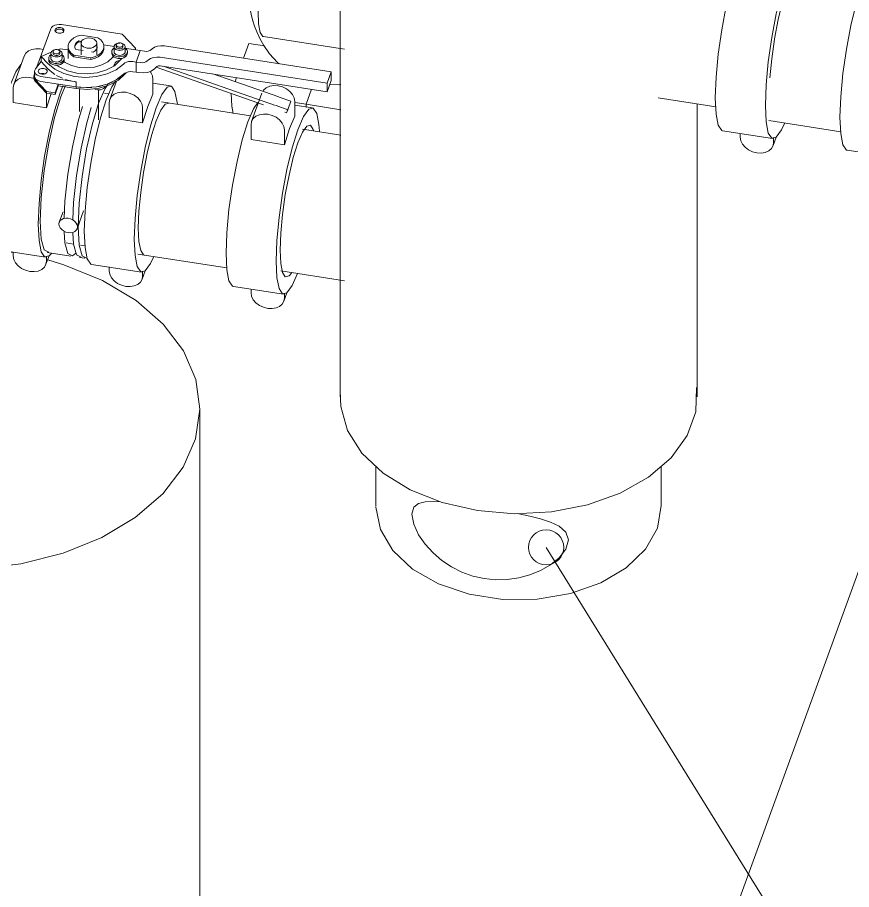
# Model space of a CAD drawing. Header units: metres. Extents: x 63 to 378, y -27 to 78.
# Drawn here: x 201.293 to 202.48, y 71.525 to 72.766 of the extents above; entities that cross this region are included whole.
import ezdxf

# ---------------------------------------------------------------- set-up
doc = ezdxf.new("R2010")
doc.units = ezdxf.units.M
for name, color, linetype, lineweight in [('G-ANNO-TEXT', 7, 'Continuous', 9), ('M-EQPM', 7, 'Continuous', 18), ('P-PIPE', 7, 'Continuous', 18)]:
    doc.layers.add(name, color=color, linetype=linetype, lineweight=lineweight)

# ---------------------------------------------------------------- blocks, each defined once
blk = doc.blocks.new('Victaulic-IPS-Elbow No 10-13 - AC-V105-3D TORRE')
at = {"layer": 'P-PIPE', "color": 1, "true_color": 0xff0000}
blk.add_line((21.7213, 72.861), (21.7213, 72.856), dxfattribs=at)
at = {"layer": 'P-PIPE', "color": 1, "lineweight": 9, "true_color": 0xff0000}
for p, q in [((21.7167, 72.7078), (21.7243, 72.7288)), ((21.7462, 72.7253), (21.7243, 72.7288)), ((21.7046, 72.6744), (21.7067, 72.6803)), ((21.8055, 72.6424), (21.8133, 72.6637)), ((21.8133, 72.6637), (21.8055, 72.6424)), ((21.7894, 72.6449), (21.8055, 72.6424)), ((21.8056, 72.6379), (21.8055, 72.6424)), ((21.8548, 72.6347), (21.8055, 72.6424)), ((21.8055, 72.6424), (21.8056, 72.6379))]:
    blk.add_line(p, q, dxfattribs=at)
at = {"layer": 'P-PIPE', "color": 1, "true_color": 0xff0000}
for points in [[(21.7673, 72.6999, 0), (21.7651, 72.7017, 0), (21.7536, 72.7142, 0), (21.7455, 72.7258, 0), (21.7397, 72.7361, 0), (21.7355, 72.7453, 0), (21.7324, 72.7537, 0), (21.73, 72.7613, 0), (21.7281, 72.7684, 0), (21.7266, 72.7752, 0), (21.7254, 72.7816, 0)], [(21.8392, 72.6707, 0), (21.8527, 72.6702, 0), (21.8548, 72.6706, 0)]]:
    blk.add_polyline3d(points, dxfattribs=at)
at = {"layer": 'P-PIPE', "color": 1, "lineweight": 9, "true_color": 0xff0000}
blk.add_polyline3d([(21.7017, 72.6291, 0), (21.6998, 72.6399, 0), (21.699, 72.6576, 0)], dxfattribs=at)
blk = doc.blocks.new('Victaulic-IPS-Vic-300 MasterSeal Butterfly Valve LH - Standard-V106-3D TORRE')
at = {"layer": 'P-PIPE', "color": 11, "true_color": 0xff8080}
for p, q in [((21.4423, 72.7495), (21.4227, 72.6955)), ((21.5441, 72.7422), (21.4576, 72.7557)), ((21.5095, 72.7369), (21.4855, 72.7406)), ((21.563, 72.7222), (21.5441, 72.7422)), ((21.467, 72.7246), (21.467, 72.7222)), ((21.4671, 72.7237), (21.4673, 72.7197)), ((21.4765, 72.7234), (21.4765, 72.7222)), ((21.4822, 72.7326), (21.4866, 72.7319)), ((21.4822, 72.7314), (21.4822, 72.7326)), ((21.4864, 72.7307), (21.4822, 72.7314)), ((21.4854, 72.7295), (21.4854, 72.7129)), ((21.5077, 72.7129), (21.5077, 72.7295)), ((21.5082, 72.7222), (21.5082, 72.7234)), ((21.5328, 72.7244), (21.5175, 72.7268)), ((21.5178, 72.7222), (21.5178, 72.7246)), ((21.5323, 72.7243), (21.5323, 72.7171)), ((21.5355, 72.7267), (21.5355, 72.7243)), ((21.545, 72.7243), (21.545, 72.7267)), ((21.5482, 72.7171), (21.5482, 72.7243)), ((21.604, 72.7253), (21.8413, 72.6884)), ((21.4431, 72.7164), (21.4287, 72.7105)), ((21.4425, 72.7149), (21.4425, 72.7077)), ((21.4457, 72.7173), (21.4457, 72.7149)), ((21.4458, 72.7156), (21.4463, 72.7163)), ((21.4557, 72.7214), (21.4522, 72.72)), ((21.4552, 72.7149), (21.4552, 72.7173)), ((21.4673, 72.7197), (21.4557, 72.7214)), ((21.4584, 72.7077), (21.4584, 72.7149)), ((21.467, 72.7222), (21.467, 72.7075)), ((21.4753, 72.7123), (21.4992, 72.7085)), ((21.4753, 72.7123), (21.4753, 72.7099)), ((21.4886, 72.7187), (21.4778, 72.7204)), ((21.5025, 72.7166), (21.5001, 72.7169)), ((21.5291, 72.7171), (21.5291, 72.7147)), ((21.5694, 72.7187), (21.5472, 72.7222)), ((21.5514, 72.7149), (21.5511, 72.713)), ((21.5514, 72.7147), (21.5514, 72.7171)), ((21.5621, 72.7199), (21.563, 72.7222)), ((21.563, 72.7198), (21.563, 72.7222)), ((21.5694, 72.7187), (21.5636, 72.7025)), ((21.5636, 72.7025), (21.5694, 72.7187)), ((21.5694, 72.7187), (21.5755, 72.7178)), ((21.5855, 72.7202), (21.5865, 72.7211)), ((21.4287, 72.7031), (21.4206, 72.6929)), ((21.4287, 72.7105), (21.4383, 72.7004)), ((21.4287, 72.7031), (21.4287, 72.7105)), ((21.4383, 72.6929), (21.4287, 72.7031)), ((21.4394, 72.7077), (21.4394, 72.7053)), ((21.4616, 72.7055), (21.4613, 72.7036)), ((21.4616, 72.7053), (21.4616, 72.7077)), ((21.4992, 72.7061), (21.4753, 72.7099)), ((21.4992, 72.7061), (21.4992, 72.7085)), ((21.5341, 72.7011), (21.5317, 72.6963)), ((21.5593, 72.7032), (21.5636, 72.7025)), ((21.5696, 72.7016), (21.5636, 72.7025)), ((21.5636, 72.7025), (21.5636, 72.6879)), ((21.5636, 72.6879), (21.5636, 72.7025)), ((21.5807, 72.7049), (21.5796, 72.704)), ((21.8354, 72.6722), (21.5982, 72.7092)), ((21.4198, 72.6874), (21.4186, 72.6841)), ((21.4193, 72.6894), (21.4193, 72.6822)), ((21.5636, 72.6879), (21.5593, 72.6886)), ((21.5636, 72.6879), (21.5672, 72.6874)), ((21.5897, 72.6928), (21.5932, 72.696)), ((21.5922, 72.6951), (21.7451, 72.6417)), ((21.5982, 72.6972), (21.8354, 72.6602)), ((21.7623, 72.6406), (21.6022, 72.6965)), ((21.8413, 72.6884), (21.8354, 72.6722)), ((21.8413, 72.6884), (21.8413, 72.6764)), ((21.4183, 72.6822), (21.4183, 72.6798)), ((21.4201, 72.6778), (21.4362, 72.6607)), ((21.4362, 72.6583), (21.4201, 72.6754)), ((21.4283, 72.682), (21.4758, 72.6746)), ((21.4785, 72.667), (21.4283, 72.6748)), ((21.4759, 72.6746), (21.4785, 72.6742)), ((21.4785, 72.6742), (21.477, 72.6744)), ((21.4785, 72.6742), (21.4785, 72.667)), ((21.6728, 72.6855), (21.7667, 72.6528)), ((21.8354, 72.6602), (21.8413, 72.6764)), ((21.4486, 72.6588), (21.453, 72.6709)), ((21.453, 72.6685), (21.4486, 72.6564)), ((21.453, 72.6709), (21.4785, 72.667)), ((21.453, 72.6685), (21.453, 72.6709)), ((21.4785, 72.6646), (21.453, 72.6685)), ((21.4629, 72.6682), (21.4566, 72.6531)), ((21.4759, 72.6674), (21.4758, 72.6674)), ((21.4785, 72.667), (21.4846, 72.6663)), ((21.4785, 72.6646), (21.4785, 72.667)), ((21.483, 72.6643), (21.483, 72.6322)), ((21.5101, 72.6201), (21.5101, 72.6629)), ((21.8354, 72.6602), (21.8354, 72.6722)), ((21.4362, 72.6607), (21.4486, 72.6588)), ((21.4362, 72.6583), (21.4362, 72.6607)), ((21.4486, 72.6564), (21.4362, 72.6583)), ((21.4486, 72.6564), (21.4486, 72.6588)), ((21.5249, 72.6574), (21.519, 72.6583)), ((21.7673, 72.6525), (21.7838, 72.6468)), ((21.7794, 72.6346), (21.7629, 72.6404)), ((21.7779, 72.6302), (21.7823, 72.6424)), ((21.7838, 72.6468), (21.7794, 72.6346)), ((21.7838, 72.6468), (21.7823, 72.6424)), ((21.7755, 72.631), (21.7779, 72.6302)), ((21.7779, 72.6302), (21.7794, 72.6346)), ((21.4599, 72.4896), (21.4545, 72.4746)), ((21.4799, 72.4654), (21.4891, 72.4906)), ((21.4644, 72.4451), (21.4748, 72.4434)), ((21.4846, 72.4419), (21.491, 72.4409)), ((21.4371, 72.4316), (21.4709, 72.4264)), ((21.4832, 72.4245), (21.491, 72.4233))]:
    blk.add_line(p, q, dxfattribs=at)
for points in [[(21.4576, 72.7557, 0), (21.4543, 72.7559, 0), (21.4511, 72.7556, 0), (21.448, 72.7547, 0), (21.4455, 72.7533, 0), (21.4435, 72.7515, 0), (21.4423, 72.7495, 0)], [(21.4609, 72.7466, 0), (21.4603, 72.7456, 0), (21.4593, 72.7447, 0), (21.458, 72.7441, 0), (21.4565, 72.7436, 0), (21.4549, 72.7434, 0), (21.4532, 72.7435, 0), (21.4517, 72.7439, 0), (21.4503, 72.7446, 0), (21.4493, 72.7454, 0), (21.4486, 72.7464, 0), (21.4483, 72.7475, 0), (21.4485, 72.7486, 0)], [(21.4485, 72.7486, 0), (21.4491, 72.7496, 0), (21.4501, 72.7504, 0), (21.4514, 72.7511, 0), (21.4529, 72.7516, 0), (21.4545, 72.7517, 0), (21.4562, 72.7516, 0), (21.4577, 72.7512, 0), (21.459, 72.7506, 0), (21.4601, 72.7498, 0), (21.4608, 72.7488, 0), (21.461, 72.7477, 0), (21.4609, 72.7466, 0)], [(21.4608, 72.7464, 0), (21.4601, 72.7474, 0), (21.459, 72.7482, 0), (21.4577, 72.7489, 0), (21.4562, 72.7492, 0), (21.4545, 72.7493, 0), (21.4529, 72.7492, 0), (21.4514, 72.7487, 0), (21.4501, 72.748, 0), (21.4491, 72.7472, 0), (21.4485, 72.7462, 0)], [(21.4855, 72.7406, 0), (21.48, 72.7391, 0), (21.4751, 72.7368, 0), (21.4712, 72.7338, 0), (21.4685, 72.7303, 0), (21.4671, 72.7265, 0), (21.4672, 72.7225, 0), (21.4686, 72.7187, 0), (21.4713, 72.7152, 0), (21.4753, 72.7123, 0)], [(21.5074, 72.7278, 0), (21.5077, 72.7297, 0), (21.5073, 72.7315, 0), (21.5061, 72.7333, 0), (21.5042, 72.7348, 0), (21.5019, 72.7359, 0), (21.4991, 72.7366, 0), (21.4962, 72.7368, 0), (21.4934, 72.7365, 0), (21.4907, 72.7357, 0), (21.4884, 72.7345, 0), (21.4867, 72.7329, 0), (21.4857, 72.7311, 0)], [(21.4992, 72.7085, 0), (21.5047, 72.71, 0), (21.5096, 72.7123, 0), (21.5135, 72.7153, 0), (21.5162, 72.7188, 0), (21.5176, 72.7227, 0), (21.5176, 72.7266, 0), (21.5162, 72.7304, 0), (21.5134, 72.7339, 0), (21.5095, 72.7369, 0)], [(21.4753, 72.7099, 0), (21.4713, 72.7128, 0), (21.4686, 72.7163, 0), (21.4672, 72.7201, 0), (21.4671, 72.7241, 0)], [(21.4778, 72.7204, 0), (21.4767, 72.723, 0), (21.4766, 72.7256, 0), (21.4775, 72.7282, 0), (21.4794, 72.7306, 0), (21.4822, 72.7326, 0)], [(21.4822, 72.7314, 0), (21.4794, 72.7294, 0), (21.4775, 72.727, 0), (21.4766, 72.7246, 0)], [(21.4857, 72.7311, 0), (21.4854, 72.7292, 0), (21.4859, 72.7274, 0), (21.487, 72.7256, 0), (21.4889, 72.7241, 0), (21.4913, 72.723, 0), (21.494, 72.7223, 0), (21.4969, 72.7221, 0), (21.4998, 72.7224, 0), (21.5024, 72.7232, 0), (21.5047, 72.7244, 0), (21.5064, 72.726, 0), (21.5074, 72.7278, 0)], [(21.5176, 72.724, 0), (21.5176, 72.7203, 0), (21.5162, 72.7164, 0), (21.5135, 72.7129, 0), (21.5096, 72.7099, 0), (21.5047, 72.7076, 0), (21.4992, 72.7061, 0)], [(21.5081, 72.7261, 0), (21.5082, 72.7235, 0), (21.5072, 72.7209, 0), (21.5053, 72.7185, 0), (21.5025, 72.7166, 0)], [(21.5325, 72.7255, 0), (21.5323, 72.7242, 0), (21.5326, 72.7228, 0), (21.5335, 72.7216, 0), (21.5348, 72.7205, 0), (21.5365, 72.7197, 0), (21.5384, 72.7193, 0), (21.5405, 72.7191, 0), (21.5425, 72.7193, 0), (21.5444, 72.7199, 0), (21.546, 72.7207, 0), (21.5472, 72.7218, 0), (21.548, 72.7231, 0)], [(21.5407, 72.7295, 0), (21.54, 72.7295, 0), (21.538, 72.7293, 0), (21.5361, 72.7287, 0), (21.5345, 72.7279, 0), (21.5333, 72.7268, 0), (21.5325, 72.7255, 0)], [(21.5356, 72.7274, 0), (21.5355, 72.7266, 0), (21.5357, 72.7258, 0), (21.5362, 72.7251, 0), (21.537, 72.7244, 0), (21.538, 72.724, 0), (21.5392, 72.7237, 0), (21.5404, 72.7236, 0), (21.5416, 72.7237, 0), (21.5428, 72.7241, 0), (21.5437, 72.7246, 0), (21.5444, 72.7252, 0), (21.5449, 72.726, 0)], [(21.5449, 72.7236, 0), (21.5444, 72.7228, 0), (21.5437, 72.7222, 0), (21.5428, 72.7217, 0), (21.5416, 72.7213, 0), (21.5404, 72.7212, 0), (21.5392, 72.7213, 0), (21.538, 72.7216, 0), (21.537, 72.722, 0), (21.5362, 72.7227, 0), (21.5357, 72.7234, 0), (21.5355, 72.7242, 0), (21.5356, 72.725, 0)], [(21.5449, 72.726, 0), (21.545, 72.7268, 0), (21.5448, 72.7276, 0), (21.5443, 72.7283, 0), (21.5435, 72.729, 0), (21.5425, 72.7295, 0), (21.5414, 72.7297, 0), (21.5401, 72.7298, 0), (21.5389, 72.7297, 0), (21.5378, 72.7294, 0), (21.5368, 72.7289, 0), (21.5361, 72.7282, 0), (21.5356, 72.7274, 0)], [(21.548, 72.7231, 0), (21.5482, 72.7245, 0), (21.5479, 72.7258, 0), (21.547, 72.727, 0), (21.5457, 72.7281, 0), (21.544, 72.7289, 0), (21.5428, 72.7292, 0)], [(21.5448, 72.7252, 0), (21.545, 72.7244, 0), (21.5449, 72.7236, 0)], [(21.5865, 72.7211, 0), (21.59, 72.7235, 0), (21.5942, 72.725, 0), (21.599, 72.7257, 0), (21.604, 72.7253, 0)], [(21.4424, 72.7127, 0), (21.4407, 72.7111, 0), (21.4397, 72.7093, 0)], [(21.4427, 72.7161, 0), (21.4425, 72.7147, 0), (21.4429, 72.7134, 0), (21.4437, 72.7121, 0), (21.445, 72.7111, 0), (21.4467, 72.7103, 0), (21.4486, 72.7098, 0), (21.4507, 72.7097, 0), (21.4527, 72.7099, 0), (21.4546, 72.7104, 0), (21.4562, 72.7113, 0), (21.4575, 72.7124, 0), (21.4582, 72.7137, 0)], [(21.4478, 72.7198, 0), (21.4463, 72.7193, 0), (21.4447, 72.7184, 0), (21.4435, 72.7173, 0), (21.4427, 72.7161, 0)], [(21.4458, 72.718, 0), (21.4457, 72.7172, 0), (21.4459, 72.7164, 0), (21.4464, 72.7156, 0), (21.4472, 72.715, 0), (21.4482, 72.7145, 0), (21.4494, 72.7142, 0), (21.4506, 72.7141, 0), (21.4518, 72.7143, 0), (21.453, 72.7146, 0), (21.4539, 72.7151, 0), (21.4547, 72.7158, 0), (21.4551, 72.7165, 0)], [(21.4551, 72.7141, 0), (21.4547, 72.7134, 0), (21.4539, 72.7127, 0), (21.453, 72.7122, 0), (21.4518, 72.7119, 0), (21.4506, 72.7117, 0), (21.4494, 72.7118, 0), (21.4482, 72.7121, 0), (21.4472, 72.7126, 0), (21.4464, 72.7132, 0), (21.4459, 72.714, 0), (21.4457, 72.7148, 0), (21.4458, 72.7156, 0)], [(21.4551, 72.7165, 0), (21.4552, 72.7173, 0), (21.455, 72.7181, 0), (21.4545, 72.7189, 0), (21.4537, 72.7195, 0), (21.4527, 72.72, 0), (21.4516, 72.7203, 0), (21.4503, 72.7204, 0), (21.4491, 72.7202, 0), (21.448, 72.7199, 0), (21.447, 72.7194, 0), (21.4463, 72.7187, 0), (21.4458, 72.718, 0)], [(21.4582, 72.7137, 0), (21.4584, 72.715, 0), (21.4581, 72.7163, 0), (21.4572, 72.7176, 0), (21.4559, 72.7186, 0), (21.4542, 72.7194, 0)], [(21.455, 72.7157, 0), (21.4552, 72.7149, 0), (21.4551, 72.7141, 0)], [(21.4613, 72.706, 0), (21.4616, 72.7079, 0), (21.4611, 72.7097, 0), (21.4599, 72.7115, 0), (21.4581, 72.7129, 0)], [(21.4598, 72.7039, 0), (21.4629, 72.7018, 0), (21.472, 72.6975, 0), (21.4825, 72.6949, 0), (21.4936, 72.6941, 0), (21.5046, 72.6953, 0), (21.5149, 72.6983, 0), (21.5235, 72.7029, 0), (21.5301, 72.7088, 0), (21.5325, 72.7122, 0)], [(21.5294, 72.7188, 0), (21.5291, 72.7169, 0), (21.5296, 72.715, 0), (21.5308, 72.7133, 0), (21.5326, 72.7118, 0), (21.535, 72.7107, 0), (21.5377, 72.71, 0), (21.5406, 72.7098, 0), (21.5434, 72.7101, 0), (21.5461, 72.7109, 0), (21.5483, 72.7121, 0), (21.55, 72.7137, 0), (21.5511, 72.7154, 0)], [(21.5511, 72.713, 0), (21.55, 72.7113, 0), (21.5483, 72.7097, 0), (21.5461, 72.7085, 0), (21.5434, 72.7077, 0), (21.5406, 72.7074, 0), (21.5377, 72.7076, 0), (21.535, 72.7083, 0), (21.5326, 72.7094, 0), (21.5308, 72.7109, 0), (21.5296, 72.7126, 0), (21.5291, 72.7145, 0), (21.5294, 72.7164, 0)], [(21.5322, 72.7221, 0), (21.5305, 72.7206, 0), (21.5294, 72.7188, 0)], [(21.548, 72.7159, 0), (21.5472, 72.7146, 0), (21.546, 72.7135, 0), (21.5444, 72.7127, 0), (21.5425, 72.7121, 0), (21.5405, 72.7119, 0), (21.5384, 72.7121, 0), (21.5365, 72.7125, 0), (21.5348, 72.7133, 0), (21.5335, 72.7144, 0), (21.5326, 72.7156, 0), (21.5323, 72.717, 0), (21.5325, 72.7183, 0)], [(21.5511, 72.7154, 0), (21.5514, 72.7173, 0), (21.5509, 72.7192, 0), (21.5497, 72.7209, 0), (21.5479, 72.7224, 0)], [(21.5479, 72.7186, 0), (21.5482, 72.7173, 0), (21.548, 72.7159, 0)], [(21.5755, 72.7178, 0), (21.5784, 72.7176, 0), (21.5811, 72.7179, 0), (21.5835, 72.7188, 0), (21.5855, 72.7202, 0)], [(21.4383, 72.7004, 0), (21.4483, 72.6922, 0), (21.4611, 72.686, 0), (21.4759, 72.682, 0), (21.4917, 72.6806, 0), (21.5076, 72.6818, 0), (21.5225, 72.6855, 0), (21.5355, 72.6916, 0), (21.5457, 72.6996, 0)], [(21.4397, 72.7093, 0), (21.4394, 72.7075, 0), (21.4398, 72.7056, 0), (21.441, 72.7038, 0), (21.4428, 72.7024, 0), (21.4452, 72.7013, 0), (21.4479, 72.7006, 0), (21.4508, 72.7004, 0), (21.4537, 72.7007, 0), (21.4563, 72.7015, 0), (21.4585, 72.7027, 0), (21.4602, 72.7042, 0), (21.4613, 72.706, 0)], [(21.4537, 72.6983, 0), (21.4508, 72.698, 0), (21.4479, 72.6982, 0), (21.4452, 72.6989, 0), (21.4428, 72.7, 0), (21.441, 72.7014, 0), (21.4398, 72.7032, 0), (21.4394, 72.7051, 0), (21.4397, 72.7069, 0)], [(21.4582, 72.7065, 0), (21.4575, 72.7052, 0), (21.4562, 72.7041, 0), (21.4546, 72.7032, 0), (21.4527, 72.7027, 0), (21.4507, 72.7025, 0), (21.4486, 72.7026, 0), (21.4467, 72.7031, 0), (21.445, 72.7039, 0), (21.4437, 72.7049, 0), (21.4429, 72.7062, 0), (21.4425, 72.7075, 0), (21.4427, 72.7089, 0)], [(21.5432, 72.7074, 0), (21.5413, 72.7049, 0), (21.5328, 72.6972, 0), (21.5215, 72.6912, 0), (21.5083, 72.6873, 0), (21.494, 72.6858, 0), (21.4795, 72.6868, 0), (21.466, 72.6901, 0), (21.4542, 72.6957, 0), (21.4515, 72.6975, 0)], [(21.4613, 72.7036, 0), (21.4602, 72.7018, 0), (21.4585, 72.7003, 0), (21.4563, 72.6991, 0), (21.4541, 72.6984, 0)], [(21.4581, 72.7091, 0), (21.4584, 72.7078, 0), (21.4582, 72.7065, 0)], [(21.5401, 72.7042, 0), (21.5384, 72.7041, 0), (21.5369, 72.7036, 0), (21.5356, 72.7029, 0), (21.5347, 72.7021, 0), (21.5341, 72.7011, 0)], [(21.5457, 72.6996, 0), (21.5477, 72.7012, 0), (21.5502, 72.7024, 0), (21.5531, 72.7031, 0), (21.5562, 72.7034, 0), (21.5593, 72.7032, 0)], [(21.5796, 72.704, 0), (21.5777, 72.7026, 0), (21.5752, 72.7018, 0), (21.5725, 72.7014, 0), (21.5696, 72.7016, 0)], [(21.5982, 72.7092, 0), (21.5931, 72.7095, 0), (21.5883, 72.7088, 0), (21.5841, 72.7073, 0), (21.5807, 72.7049, 0)], [(21.4206, 72.6929, 0), (21.4196, 72.691, 0), (21.4194, 72.6891, 0), (21.4199, 72.6871, 0), (21.4211, 72.6853, 0), (21.423, 72.6838, 0), (21.4255, 72.6827, 0), (21.4283, 72.682, 0)], [(21.4371, 72.6884, 0), (21.4365, 72.6874, 0), (21.4356, 72.6865, 0), (21.4343, 72.6858, 0), (21.4328, 72.6854, 0), (21.4311, 72.6852, 0), (21.4295, 72.6853, 0), (21.4279, 72.6857, 0), (21.4266, 72.6863, 0), (21.4255, 72.6872, 0), (21.4249, 72.6882, 0), (21.4246, 72.6893, 0), (21.4248, 72.6903, 0)], [(21.4248, 72.6903, 0), (21.4254, 72.6913, 0), (21.4263, 72.6922, 0), (21.4276, 72.6929, 0), (21.4291, 72.6934, 0), (21.4308, 72.6935, 0), (21.4324, 72.6934, 0), (21.434, 72.693, 0), (21.4353, 72.6924, 0), (21.4364, 72.6916, 0), (21.437, 72.6906, 0), (21.4373, 72.6895, 0), (21.4371, 72.6884, 0)], [(21.434, 72.6858, 0), (21.4324, 72.6862, 0), (21.4308, 72.6863, 0), (21.4291, 72.6862, 0), (21.4278, 72.6858, 0)], [(21.4482, 72.6849, 0), (21.446, 72.6863, 0), (21.4383, 72.6929, 0)], [(21.5497, 72.6873, 0), (21.5483, 72.6855, 0), (21.5387, 72.6767, 0), (21.526, 72.6699, 0), (21.5111, 72.6654, 0), (21.4949, 72.6636, 0), (21.4785, 72.6646, 0)], [(21.5593, 72.6886, 0), (21.5562, 72.6888, 0), (21.5531, 72.6885, 0), (21.5502, 72.6878, 0), (21.5477, 72.6866, 0), (21.5457, 72.685, 0)], [(21.5672, 72.6874, 0), (21.5737, 72.6869, 0), (21.5798, 72.6877, 0), (21.5852, 72.6897, 0), (21.5897, 72.6928, 0)], [(21.5932, 72.696, 0), (21.5942, 72.6966, 0), (21.5954, 72.6971, 0), (21.5967, 72.6972, 0), (21.5982, 72.6972, 0)], [(21.4186, 72.6841, 0), (21.4183, 72.6819, 0), (21.4188, 72.6798, 0), (21.4201, 72.6778, 0)], [(21.4201, 72.6754, 0), (21.4188, 72.6774, 0), (21.4183, 72.6795, 0), (21.4185, 72.6813, 0)], [(21.4283, 72.6748, 0), (21.4255, 72.6755, 0), (21.423, 72.6766, 0), (21.4211, 72.6781, 0), (21.4199, 72.6799, 0), (21.4194, 72.6819, 0), (21.4196, 72.6838, 0)], [(21.4589, 72.6794, 0), (21.4555, 72.6809, 0), (21.4506, 72.6834, 0)], [(21.4729, 72.6752, 0), (21.4665, 72.6768, 0), (21.4632, 72.6778, 0)], [(21.5457, 72.685, 0), (21.5355, 72.677, 0), (21.5225, 72.6709, 0), (21.5076, 72.6672, 0), (21.4917, 72.666, 0), (21.4784, 72.667, 0)], [(21.5243, 72.6716, 0), (21.526, 72.6723, 0), (21.5306, 72.6744, 0)], [(21.5372, 72.6781, 0), (21.5387, 72.6791, 0), (21.5422, 72.6818, 0)], [(21.4933, 72.666, 0), (21.4949, 72.666, 0), (21.5008, 72.6663, 0)], [(21.5196, 72.6674, 0), (21.5187, 72.666, 0), (21.5173, 72.6647, 0), (21.5155, 72.6638, 0), (21.5133, 72.6631, 0), (21.511, 72.6629, 0), (21.5086, 72.663, 0), (21.5064, 72.6636, 0), (21.5045, 72.6645, 0)], [(21.5094, 72.6675, 0), (21.5111, 72.6678, 0), (21.5165, 72.6691, 0)], [(21.5234, 72.6705, 0), (21.5196, 72.665, 0), (21.5105, 72.6447, 0)], [(21.4566, 72.6531, 0), (21.4476, 72.6234, 0), (21.4394, 72.5872, 0), (21.4329, 72.5481, 0), (21.4287, 72.5098, 0), (21.4273, 72.4762, 0), (21.4287, 72.4505, 0), (21.4329, 72.4353, 0), (21.4394, 72.4319, 0)], [(21.4874, 72.6391, 0), (21.4813, 72.6182, 0), (21.4731, 72.582, 0), (21.4666, 72.5428, 0), (21.4625, 72.5046, 0), (21.4612, 72.4805, 0)], [(21.4999, 72.6376, 0), (21.4937, 72.6162, 0), (21.4855, 72.5801, 0), (21.479, 72.5409, 0), (21.4748, 72.5027, 0), (21.4735, 72.4787, 0)], [(21.5105, 72.6447, 0), (21.5015, 72.615, 0), (21.4933, 72.5788, 0), (21.4868, 72.5397, 0), (21.4826, 72.5015, 0), (21.4812, 72.4678, 0), (21.4826, 72.4421, 0), (21.4868, 72.4269, 0), (21.4933, 72.4235, 0)], [(21.4804, 72.468, 0), (21.4799, 72.4707, 0), (21.4786, 72.4734, 0), (21.4765, 72.4758, 0), (21.4738, 72.4779, 0), (21.4706, 72.4794, 0), (21.4672, 72.4803, 0), (21.4638, 72.4804, 0), (21.4606, 72.4799, 0), (21.4579, 72.4787, 0), (21.4558, 72.4769, 0), (21.4545, 72.4746, 0), (21.454, 72.4721, 0)], [(21.454, 72.4721, 0), (21.4545, 72.4693, 0), (21.4558, 72.4667, 0), (21.4579, 72.4642, 0), (21.4606, 72.4622, 0), (21.4638, 72.4606, 0), (21.4672, 72.4598, 0), (21.4706, 72.4596, 0), (21.4738, 72.4601, 0), (21.4765, 72.4613, 0), (21.4786, 72.4631, 0), (21.4799, 72.4654, 0), (21.4804, 72.468, 0)], [(21.4612, 72.4608, 0), (21.4625, 72.4453, 0), (21.4666, 72.43, 0), (21.4731, 72.4267, 0), (21.4778, 72.4305, 0)], [(21.4735, 72.4596, 0), (21.4748, 72.4434, 0), (21.479, 72.4281, 0), (21.4855, 72.4248, 0)]]:
    blk.add_polyline3d(points, dxfattribs=at)
blk = doc.blocks.new('Tanque desairiador - AC08-125 - 2_-2406318-3D TORRE')
at = {"layer": 'P-PIPE', "color": 11, "true_color": 0xff8080}
for p, q in [((22.2168, 73.1143), (22.2621, 73.0963)), ((22.0931, 73.056), (22.0931, 73.0453)), ((22.1231, 73.0453), (22.1231, 73.056)), ((21.854, 72.964), (21.854, 72.2261)), ((22.362, 72.808), (22.362, 72.964)), ((21.8548, 72.928), (21.7765, 72.9402)), ((22.4195, 72.8403), (22.3607, 72.8494)), ((21.7452, 72.7386), (21.8604, 72.7207)), ((22.3067, 72.6513), (22.3884, 72.6386)), ((22.362, 72.2261), (22.362, 72.6429)), ((21.8548, 72.5985), (21.8004, 72.607)), ((21.7695, 72.4053), (21.8604, 72.3912)), ((22.311, 72.0702), (22.311, 72.1276)), ((21.905, 72.1275), (21.905, 72.0702)), ((22.311, 72.0714), (22.3055, 72.0395))]:
    blk.add_line(p, q, dxfattribs=at)
for points in [[(21.9533, 73.096, 0), (21.9634, 73.1008, 0), (21.9734, 73.1053, 0), (21.9833, 73.1093, 0), (21.9931, 73.1129, 0), (22.0028, 73.1162, 0), (22.0124, 73.1191, 0), (22.0219, 73.1217, 0), (22.0313, 73.124, 0), (22.0407, 73.126, 0), (22.05, 73.1277, 0), (22.0592, 73.1291, 0), (22.0683, 73.1303, 0), (22.0774, 73.1313, 0), (22.0865, 73.1319, 0), (22.0956, 73.1324, 0), (22.1046, 73.1326, 0), (22.1137, 73.1326, 0), (22.1227, 73.1323, 0), (22.1318, 73.1318, 0), (22.1409, 73.131, 0), (22.15, 73.13, 0), (22.1592, 73.1288, 0), (22.161, 73.1285, 0)], [(22.2627, 73.096, 0), (22.2526, 73.1008, 0), (22.2426, 73.1053, 0), (22.2327, 73.1093, 0), (22.2229, 73.1129, 0), (22.2132, 73.1162, 0), (22.2036, 73.1191, 0), (22.1941, 73.1217, 0), (22.1847, 73.124, 0), (22.1753, 73.126, 0), (22.1661, 73.1277, 0), (22.161, 73.1285, 0)], [(22.0493, 72.8022, 0), (21.9992, 72.8137, 0), (21.9539, 72.8318, 0), (21.9153, 72.8557, 0), (21.8851, 72.8843, 0), (21.8647, 72.9164, 0), (21.8548, 72.9506, 0), (21.8561, 72.9853, 0), (21.8684, 73.0192, 0), (21.8911, 73.0506, 0), (21.9233, 73.0782, 0), (21.9636, 73.1009, 0), (22.0102, 73.1175, 0)], [(22.2627, 73.096, 0), (22.3007, 73.0724, 0), (22.3309, 73.0438, 0), (22.3514, 73.0117, 0), (22.3612, 72.9775, 0), (22.3599, 72.9428, 0), (22.3477, 72.9089, 0), (22.3249, 72.8775, 0), (22.2927, 72.8499, 0), (22.2524, 72.8272, 0), (22.2058, 72.8105, 0), (22.1549, 72.8006, 0), (22.102, 72.7978, 0), (22.0493, 72.8022, 0)], [(22.0935, 73.0583, 0), (22.0931, 73.0557, 0), (22.0937, 73.0532, 0), (22.0953, 73.0509, 0), (22.0978, 73.0489, 0), (22.101, 73.0474, 0), (22.1046, 73.0464, 0), (22.1085, 73.0462, 0), (22.1124, 73.0466, 0), (22.116, 73.0476, 0), (22.119, 73.0493, 0), (22.1213, 73.0513, 0), (22.1227, 73.0537, 0)], [(22.1227, 73.0537, 0), (22.1231, 73.0563, 0), (22.1225, 73.0588, 0), (22.1209, 73.0612, 0), (22.1184, 73.0631, 0), (22.1152, 73.0647, 0), (22.1116, 73.0656, 0), (22.1077, 73.0658, 0), (22.1038, 73.0654, 0), (22.1002, 73.0644, 0), (22.0972, 73.0627, 0), (22.0949, 73.0607, 0), (22.0935, 73.0583, 0)], [(21.7373, 72.7744, 0), (21.7381, 72.7966, 0), (21.7404, 72.8217, 0), (21.7442, 72.848, 0), (21.749, 72.8737, 0), (21.7547, 72.8971, 0), (21.7608, 72.9165, 0), (21.7669, 72.9307, 0), (21.7726, 72.9387, 0), (21.7775, 72.9399, 0)], [(21.7451, 72.7386, 0), (21.7442, 72.739, 0), (21.7404, 72.7446, 0), (21.7381, 72.7567, 0), (21.7373, 72.7744, 0)], [(22.0493, 72.0643, 0), (22.102, 72.0598, 0), (22.1549, 72.0626, 0), (22.2058, 72.0726, 0), (22.2524, 72.0892, 0), (22.2927, 72.1119, 0), (22.3249, 72.1395, 0), (22.3477, 72.171, 0), (22.3599, 72.2048, 0), (22.3612, 72.2396, 0)], [(21.8543, 72.2346, 0), (21.8548, 72.2126, 0), (21.8647, 72.1784, 0), (21.8851, 72.1463, 0), (21.9153, 72.1177, 0), (21.9539, 72.0939, 0), (21.9992, 72.0758, 0), (22.0493, 72.0643, 0)], [(22.3055, 72.0395, 0), (22.2886, 72.0095, 0), (22.2611, 71.9829, 0), (22.2248, 71.9615, 0), (22.1816, 71.9464, 0), (22.1342, 71.9384, 0), (22.0853, 71.9381, 0), (22.0377, 71.9455, 0), (21.9941, 71.9602, 0), (21.9572, 71.9812, 0), (21.9291, 72.0074, 0), (21.9113, 72.0373, 0), (21.905, 72.0691, 0)], [(21.9559, 72.0591, 0), (21.9587, 72.0692, 0), (21.9656, 72.0746, 0), (21.9751, 72.0769, 0), (21.9863, 72.0773, 0), (21.9966, 72.0768, 0)], [(22.1791, 72.0226, 0), (22.1753, 72.0095, 0), (22.1658, 71.9973, 0), (22.1534, 71.9871, 0), (22.1393, 71.979, 0), (22.1241, 71.9728, 0), (22.1081, 71.9685, 0), (22.0918, 71.9663, 0), (22.0753, 71.966, 0), (22.0589, 71.9677, 0), (22.0429, 71.9713, 0), (22.0274, 71.9769, 0), (22.0127, 71.9842, 0), (21.9989, 71.9933, 0), (21.9863, 72.0041, 0), (21.9751, 72.0164, 0), (21.9656, 72.0301, 0), (21.9587, 72.0449, 0), (21.9559, 72.0591, 0)], [(22.1067, 72.0601, 0), (22.1081, 72.0598, 0), (22.1241, 72.0564, 0), (22.1393, 72.0525, 0), (22.1534, 72.0479, 0), (22.1658, 72.042, 0), (22.1753, 72.0338, 0), (22.1791, 72.0226, 0)]]:
    blk.add_polyline3d(points, dxfattribs=at)
blk = doc.blocks.new('TANQUE DE EXPANSIÓN - 76 L-1673716-3D TORRE')
at = {"layer": 'M-EQPM', "color": 1, "true_color": 0xff0000}
for p, q in [((21.292, 72.2547), (21.292, 72.2402)), ((21.317, 72.2402), (21.317, 72.2547)), ((20.9545, 72.2093), (20.9545, 71.5155)), ((21.6545, 71.5155), (21.6545, 72.2093))]:
    blk.add_line(p, q, dxfattribs=at)
for points in [[(21.288, 72.4382, 0), (21.2729, 72.4376, 0), (21.2094, 72.4299, 0), (21.1491, 72.4147, 0), (21.0941, 72.3925, 0), (21.0463, 72.3641, 0), (21.0073, 72.3304, 0), (20.9784, 72.2925, 0), (20.9606, 72.2519, 0), (20.9545, 72.2098, 0), (20.9603, 72.1677, 0), (20.9778, 72.1269, 0), (21.0065, 72.089, 0)], [(21.3891, 72.4317, 0), (21.3375, 72.4375, 0), (21.3212, 72.4382, 0)], [(21.6024, 72.3295, 0), (21.5636, 72.3633, 0), (21.516, 72.3919, 0), (21.4611, 72.4142, 0), (21.4381, 72.4211, 0)], [(21.0065, 72.089, 0), (21.0453, 72.0552, 0), (21.093, 72.0267, 0), (21.1478, 72.0043, 0), (21.208, 71.989, 0), (21.2715, 71.9811, 0), (21.336, 71.981, 0), (21.3996, 71.9887, 0), (21.4598, 72.0039, 0), (21.5148, 72.0261, 0), (21.5626, 72.0545, 0), (21.6017, 72.0882, 0), (21.6306, 72.1261, 0), (21.6484, 72.1667, 0), (21.6545, 72.2088, 0), (21.6486, 72.2509, 0), (21.6311, 72.2916, 0), (21.6024, 72.3295, 0)], [(21.292, 72.24, 0), (21.2925, 72.2379, 0), (21.2938, 72.236, 0)], [(21.2938, 72.236, 0), (21.2959, 72.2343, 0), (21.2985, 72.233, 0), (21.3016, 72.2323, 0), (21.3048, 72.2321, 0), (21.3081, 72.2324, 0), (21.311, 72.2333, 0), (21.3136, 72.2346, 0), (21.3155, 72.2364, 0), (21.3166, 72.2384, 0), (21.317, 72.2405, 0), (21.3167, 72.2418, 0)], [(21.0065, 71.3952, 0), (20.9778, 71.4331, 0), (20.9603, 71.4738, 0), (20.9545, 71.516, 0)], [(21.6545, 71.515, 0), (21.6484, 71.4729, 0), (21.6306, 71.4323, 0), (21.6017, 71.3944, 0), (21.5626, 71.3607, 0), (21.5148, 71.3323, 0), (21.4598, 71.3101, 0), (21.3996, 71.2949, 0), (21.336, 71.2872, 0), (21.2715, 71.2873, 0), (21.208, 71.2952, 0), (21.1478, 71.3105, 0), (21.093, 71.3329, 0), (21.0453, 71.3614, 0), (21.0065, 71.3952, 0)]]:
    blk.add_polyline3d(points, dxfattribs=at)
blk = doc.blocks.new('Victaulic-IPS-Rigid Coupling Style 07-W07-107 - Standard-V128-3D TORRE')
at = {"layer": 'P-PIPE', "color": 11, "true_color": 0xff8080}
for p, q in [((22.4388, 72.8798), (22.4241, 72.8393)), ((22.4854, 72.8678), (22.4854, 72.8466)), ((22.5105, 72.8586), (22.4854, 72.8625)), ((22.4233, 72.8347), (22.4233, 72.8136)), ((22.4707, 72.8062), (22.4707, 72.8273)), ((22.4899, 72.8089), (22.4965, 72.8241)), ((22.4965, 72.8241), (22.5026, 72.8327)), ((22.5026, 72.8327), (22.5078, 72.834)), ((22.4233, 72.8136), (22.4707, 72.8062)), ((22.4834, 72.788), (22.4899, 72.8088)), ((22.4773, 72.7629), (22.4834, 72.788)), ((22.472, 72.7353), (22.4773, 72.7629)), ((22.468, 72.707), (22.472, 72.7352)), ((22.4655, 72.6801), (22.468, 72.707)), ((22.4731, 72.6179), (22.472, 72.6182)), ((22.3982, 72.6046), (22.4693, 72.5936)), ((22.4233, 72.6009), (22.4233, 72.5955)), ((22.4699, 72.5835), (22.4743, 72.5955)), ((22.4707, 72.5881), (22.4707, 72.5947))]:
    blk.add_line(p, q, dxfattribs=at)
for points in [[(22.4388, 72.8797, 0), (22.4388, 72.8798, 0), (22.4411, 72.8838, 0), (22.4449, 72.8871, 0), (22.4498, 72.8892, 0), (22.4555, 72.8902, 0), (22.4617, 72.8899, 0), (22.4678, 72.8883, 0), (22.4735, 72.8856, 0), (22.4785, 72.8819, 0), (22.4822, 72.8775, 0), (22.4846, 72.8726, 0), (22.4854, 72.8678, 0)], [(22.3878, 72.6517, 0), (22.3888, 72.6808, 0), (22.3919, 72.7138, 0), (22.3969, 72.7484, 0), (22.4033, 72.7822, 0), (22.4107, 72.8129, 0), (22.4188, 72.8385, 0), (22.4268, 72.8572, 0), (22.4342, 72.8676, 0)], [(22.4707, 72.8273, 0), (22.4699, 72.8322, 0), (22.4676, 72.837, 0), (22.4638, 72.8414, 0), (22.4589, 72.8451, 0), (22.4531, 72.8478, 0), (22.447, 72.8494, 0), (22.4409, 72.8497, 0), (22.4351, 72.8488, 0), (22.4302, 72.8466, 0), (22.4265, 72.8434, 0), (22.4241, 72.8393, 0), (22.4233, 72.8347, 0)], [(22.5201, 72.8324, 0), (22.5198, 72.8349, 0), (22.5168, 72.8508, 0), (22.5118, 72.8582, 0), (22.5054, 72.8566, 0), (22.4979, 72.8461, 0), (22.4899, 72.8274, 0), (22.4819, 72.8019, 0), (22.4744, 72.7711, 0), (22.468, 72.7373, 0), (22.4631, 72.7028, 0), (22.46, 72.6698, 0), (22.459, 72.6406, 0)], [(22.4707, 72.8062, 0), (22.4781, 72.8293, 0), (22.4854, 72.8466, 0)], [(22.3981, 72.6046, 0), (22.3969, 72.6051, 0), (22.3919, 72.6125, 0), (22.3888, 72.6284, 0), (22.3878, 72.6517, 0)], [(22.459, 72.6406, 0), (22.46, 72.6173, 0), (22.4631, 72.6014, 0), (22.468, 72.594, 0), (22.4744, 72.5956, 0), (22.4819, 72.6061, 0), (22.4861, 72.615, 0)], [(22.4233, 72.5955, 0), (22.4241, 72.5906, 0), (22.4265, 72.5858, 0), (22.4302, 72.5814, 0), (22.4351, 72.5777, 0), (22.4409, 72.5749, 0), (22.447, 72.5734, 0), (22.4531, 72.573, 0), (22.4589, 72.574, 0), (22.4638, 72.5762, 0), (22.4676, 72.5794, 0), (22.4699, 72.5835, 0), (22.4707, 72.5881, 0)]]:
    blk.add_polyline3d(points, dxfattribs=at)
blk = doc.blocks.new('Victaulic-IPS-Rigid Coupling Style 07-W07-107 - Standard-V129-3D TORRE')
at = {"layer": 'P-PIPE', "color": 11, "true_color": 0xff8080}
for p, q in [((22.6162, 72.852), (22.6015, 72.8116)), ((22.6007, 72.8069), (22.6007, 72.7858)), ((22.6482, 72.7784), (22.6482, 72.7993)), ((22.6482, 72.7784), (22.6545, 72.7987)), ((22.6007, 72.7858), (22.6482, 72.7784)), ((22.5756, 72.5769), (22.6468, 72.5658)), ((22.6007, 72.5732), (22.6007, 72.5677)), ((22.6474, 72.5558), (22.6517, 72.5678)), ((22.6482, 72.5604), (22.6482, 72.5669))]:
    blk.add_line(p, q, dxfattribs=at)
for points in [[(22.6162, 72.852, 0), (22.6162, 72.852, 0), (22.6186, 72.8561, 0), (22.6223, 72.8593, 0), (22.6272, 72.8615, 0), (22.633, 72.8625, 0), (22.6391, 72.8621, 0), (22.6435, 72.8611, 0)], [(22.5652, 72.624, 0), (22.5663, 72.6531, 0), (22.5694, 72.6861, 0), (22.5743, 72.7207, 0), (22.5807, 72.7545, 0), (22.5882, 72.7852, 0), (22.5962, 72.8108, 0), (22.6042, 72.8294, 0), (22.6117, 72.8399, 0)], [(22.6319, 72.8196, 0), (22.6306, 72.8201, 0), (22.6244, 72.8217, 0), (22.6183, 72.822, 0), (22.6126, 72.8211, 0), (22.6077, 72.8189, 0), (22.6039, 72.8157, 0), (22.6015, 72.8116, 0), (22.6007, 72.8069, 0)], [(22.6712, 72.8095, 0), (22.6674, 72.7997, 0), (22.6593, 72.7741, 0), (22.6519, 72.7434, 0), (22.6455, 72.7096, 0), (22.6405, 72.675, 0), (22.6374, 72.6421, 0), (22.6364, 72.6129, 0)], [(22.5756, 72.5769, 0), (22.5743, 72.5773, 0), (22.5694, 72.5847, 0), (22.5663, 72.6006, 0), (22.5652, 72.624, 0)], [(22.6364, 72.6129, 0), (22.6374, 72.5896, 0), (22.6405, 72.5737, 0), (22.6455, 72.5663, 0), (22.6519, 72.5679, 0), (22.655, 72.5713, 0)], [(22.6007, 72.5677, 0), (22.6015, 72.5629, 0), (22.6039, 72.558, 0), (22.6077, 72.5536, 0), (22.6126, 72.5499, 0), (22.6183, 72.5472, 0), (22.6244, 72.5456, 0), (22.6306, 72.5453, 0), (22.6363, 72.5463, 0), (22.6412, 72.5484, 0), (22.645, 72.5517, 0), (22.6474, 72.5557, 0), (22.6482, 72.5604, 0)]]:
    blk.add_polyline3d(points, dxfattribs=at)
blk = doc.blocks.new('Victaulic-IPS-Rigid Coupling Style 07-W07-107 - Standard-V248-3D TORRE')
at = {"layer": 'P-PIPE', "color": 11, "true_color": 0xff8080}
for p, q in [((21.5357, 72.6751), (21.5263, 72.6493)), ((21.5877, 72.6777), (21.5877, 72.6566)), ((21.6128, 72.6686), (21.5877, 72.6725)), ((21.5255, 72.6446), (21.5255, 72.6235)), ((21.573, 72.6161), (21.573, 72.6373)), ((21.5988, 72.6341), (21.6049, 72.6426)), ((21.6049, 72.6426), (21.6101, 72.6439)), ((21.5922, 72.6188), (21.5987, 72.6341)), ((21.5255, 72.6235), (21.573, 72.6161)), ((21.5856, 72.598), (21.5922, 72.6188)), ((21.5795, 72.5729), (21.5856, 72.5979)), ((21.5743, 72.5452), (21.5795, 72.5728)), ((21.5703, 72.517), (21.5743, 72.5452)), ((21.5677, 72.4901), (21.5703, 72.517)), ((21.5669, 72.4663), (21.5677, 72.4901)), ((21.5677, 72.4472), (21.5669, 72.4663)), ((21.5703, 72.4342), (21.5677, 72.4472)), ((21.5004, 72.4146), (21.5716, 72.4035)), ((21.5255, 72.4109), (21.5255, 72.4054)), ((21.5722, 72.3934), (21.5766, 72.4055)), ((21.573, 72.3981), (21.573, 72.4046))]:
    blk.add_line(p, q, dxfattribs=at)
for points in [[(21.5841, 72.6881, 0), (21.5845, 72.6874, 0), (21.5869, 72.6826, 0), (21.5877, 72.6777, 0)], [(21.49, 72.4617, 0), (21.4911, 72.4908, 0), (21.4942, 72.5238, 0), (21.4991, 72.5584, 0), (21.5055, 72.5922, 0), (21.513, 72.6229, 0), (21.521, 72.6485, 0), (21.529, 72.6671, 0), (21.5342, 72.6752, 0)], [(21.6224, 72.6424, 0), (21.6221, 72.6448, 0), (21.619, 72.6607, 0), (21.6141, 72.6681, 0), (21.6077, 72.6665, 0), (21.6002, 72.6561, 0), (21.5922, 72.6374, 0), (21.5842, 72.6118, 0), (21.5767, 72.5811, 0), (21.5703, 72.5473, 0), (21.5653, 72.5127, 0), (21.5623, 72.4797, 0), (21.5612, 72.4506, 0)], [(21.573, 72.6373, 0), (21.5722, 72.6422, 0), (21.5698, 72.647, 0), (21.566, 72.6514, 0), (21.5611, 72.6551, 0), (21.5554, 72.6578, 0), (21.5493, 72.6594, 0), (21.5431, 72.6597, 0), (21.5374, 72.6588, 0), (21.5325, 72.6566, 0), (21.5287, 72.6534, 0), (21.5264, 72.6493, 0), (21.5255, 72.6446, 0)], [(21.573, 72.6161, 0), (21.5803, 72.6392, 0), (21.5877, 72.6566, 0)], [(21.5004, 72.4146, 0), (21.4991, 72.415, 0), (21.4942, 72.4224, 0), (21.4911, 72.4384, 0), (21.49, 72.4617, 0)], [(21.5612, 72.4506, 0), (21.5623, 72.4273, 0), (21.5653, 72.4114, 0), (21.5703, 72.404, 0), (21.5767, 72.4055, 0), (21.5842, 72.416, 0), (21.5884, 72.425, 0)], [(21.5754, 72.4278, 0), (21.5743, 72.4282, 0), (21.5703, 72.4342, 0)], [(21.5255, 72.4054, 0), (21.5264, 72.4006, 0), (21.5287, 72.3957, 0), (21.5325, 72.3913, 0), (21.5374, 72.3876, 0), (21.5431, 72.3849, 0), (21.5493, 72.3833, 0), (21.5554, 72.383, 0), (21.5611, 72.384, 0), (21.566, 72.3861, 0), (21.5698, 72.3893, 0), (21.5722, 72.3934, 0), (21.573, 72.3981, 0)]]:
    blk.add_polyline3d(points, dxfattribs=at)
blk = doc.blocks.new('Victaulic-IPS-Rigid Coupling Style 07-W07-107 - Standard-V249-3D TORRE')
at = {"layer": 'P-PIPE', "color": 11, "true_color": 0xff8080}
for p, q in [((21.7428, 72.6584), (21.7281, 72.618)), ((21.7894, 72.6464), (21.7894, 72.6253)), ((21.8145, 72.6373), (21.7894, 72.6412)), ((21.7273, 72.6133), (21.7273, 72.5922)), ((21.7747, 72.5848), (21.7747, 72.606)), ((21.7273, 72.5922), (21.7747, 72.5848)), ((21.7022, 72.3833), (21.7733, 72.3722)), ((21.7273, 72.3796), (21.7273, 72.3742)), ((21.7739, 72.3622), (21.7783, 72.3742)), ((21.7747, 72.3668), (21.7747, 72.3733))]:
    blk.add_line(p, q, dxfattribs=at)
for points in [[(21.7439, 72.6607, 0), (21.7451, 72.6625, 0), (21.7489, 72.6657, 0), (21.7538, 72.6679, 0), (21.7595, 72.6689, 0), (21.7657, 72.6685, 0), (21.7718, 72.667, 0), (21.7775, 72.6642, 0), (21.7825, 72.6605, 0), (21.7862, 72.6561, 0), (21.7886, 72.6513, 0), (21.7894, 72.6464, 0)], [(21.6918, 72.4304, 0), (21.6928, 72.4595, 0), (21.6959, 72.4925, 0), (21.7009, 72.5271, 0), (21.7073, 72.5609, 0), (21.7147, 72.5916, 0), (21.7228, 72.6172, 0), (21.7308, 72.6358, 0), (21.737, 72.6451, 0)], [(21.8246, 72.604, 0), (21.8239, 72.6135, 0), (21.8208, 72.6294, 0), (21.8158, 72.6368, 0), (21.8094, 72.6353, 0), (21.802, 72.6248, 0), (21.7939, 72.6061, 0), (21.7859, 72.5805, 0), (21.7784, 72.5498, 0), (21.772, 72.516, 0), (21.7671, 72.4814, 0), (21.764, 72.4485, 0), (21.763, 72.4193, 0)], [(21.7747, 72.606, 0), (21.7739, 72.6109, 0), (21.7716, 72.6157, 0), (21.7678, 72.6201, 0), (21.7629, 72.6238, 0), (21.7572, 72.6265, 0), (21.751, 72.6281, 0), (21.7449, 72.6284, 0), (21.7392, 72.6275, 0), (21.7342, 72.6253, 0), (21.7305, 72.6221, 0), (21.7281, 72.618, 0), (21.7273, 72.6133, 0)], [(21.7747, 72.5848, 0), (21.7821, 72.608, 0), (21.7894, 72.6253, 0)], [(21.7686, 72.435, 0), (21.7695, 72.4588, 0), (21.772, 72.4857, 0), (21.776, 72.5139, 0), (21.7813, 72.5416, 0), (21.7874, 72.5667, 0), (21.7939, 72.5875, 0), (21.8005, 72.6028, 0), (21.8066, 72.6113, 0), (21.8118, 72.6126, 0), (21.8158, 72.6066, 0), (21.8164, 72.6048, 0)], [(21.7022, 72.3833, 0), (21.7009, 72.3837, 0), (21.6959, 72.3911, 0), (21.6928, 72.4071, 0), (21.6918, 72.4304, 0)], [(21.7847, 72.4023, 0), (21.7813, 72.3982, 0), (21.776, 72.3969, 0), (21.772, 72.4029, 0), (21.7695, 72.4159, 0), (21.7686, 72.435, 0)], [(21.763, 72.4193, 0), (21.764, 72.396, 0), (21.7671, 72.3801, 0), (21.772, 72.3727, 0), (21.7784, 72.3743, 0), (21.7859, 72.3847, 0), (21.7933, 72.4015, 0)], [(21.7273, 72.3742, 0), (21.7281, 72.3693, 0), (21.7305, 72.3644, 0), (21.7342, 72.36, 0), (21.7392, 72.3563, 0), (21.7449, 72.3536, 0), (21.751, 72.352, 0), (21.7572, 72.3517, 0), (21.7629, 72.3527, 0), (21.7678, 72.3548, 0), (21.7716, 72.3581, 0), (21.7739, 72.3621, 0), (21.7747, 72.3668, 0)]]:
    blk.add_polyline3d(points, dxfattribs=at)
blk = doc.blocks.new('Victaulic-IPS-Rigid Coupling Style 07-W07-107 - Standard-V250-3D TORRE')
at = {"layer": 'P-PIPE', "color": 11, "true_color": 0xff8080}
for p, q in [((21.4044, 72.711), (21.3897, 72.6705)), ((21.3889, 72.6659), (21.3889, 72.6448)), ((21.4363, 72.6374), (21.4363, 72.6585)), ((21.4363, 72.6374), (21.4427, 72.6577)), ((21.3889, 72.6448), (21.4363, 72.6374)), ((21.3637, 72.4359), (21.4349, 72.4248)), ((21.3889, 72.4322), (21.3889, 72.4267)), ((21.4355, 72.4147), (21.4399, 72.4268)), ((21.4363, 72.4193), (21.4363, 72.4259))]:
    blk.add_line(p, q, dxfattribs=at)
for points in [[(21.4044, 72.711, 0), (21.4044, 72.711, 0), (21.4067, 72.7151, 0), (21.4105, 72.7183, 0), (21.4154, 72.7205, 0), (21.4212, 72.7214, 0), (21.4273, 72.7211, 0), (21.4316, 72.7201, 0)], [(21.3534, 72.4829, 0), (21.3544, 72.5121, 0), (21.3575, 72.5451, 0), (21.3624, 72.5796, 0), (21.3689, 72.6134, 0), (21.3763, 72.6442, 0), (21.3844, 72.6697, 0), (21.3924, 72.6884, 0), (21.3999, 72.6989, 0)], [(21.42, 72.6786, 0), (21.4188, 72.6791, 0), (21.4126, 72.6806, 0), (21.4065, 72.681, 0), (21.4008, 72.68, 0), (21.3958, 72.6779, 0), (21.3921, 72.6746, 0), (21.3897, 72.6705, 0), (21.3889, 72.6659, 0)], [(21.4594, 72.6685, 0), (21.4555, 72.6587, 0), (21.4475, 72.6331, 0), (21.44, 72.6024, 0), (21.4336, 72.5686, 0), (21.4287, 72.534, 0), (21.4256, 72.501, 0), (21.4245, 72.4719, 0)], [(21.3637, 72.4359, 0), (21.3624, 72.4363, 0), (21.3575, 72.4437, 0), (21.3544, 72.4596, 0), (21.3534, 72.4829, 0)], [(21.4245, 72.4719, 0), (21.4256, 72.4485, 0), (21.4287, 72.4326, 0), (21.4336, 72.4252, 0), (21.44, 72.4268, 0), (21.4432, 72.4303, 0)], [(21.3889, 72.4267, 0), (21.3897, 72.4218, 0), (21.3921, 72.417, 0), (21.3958, 72.4126, 0), (21.4008, 72.4089, 0), (21.4065, 72.4062, 0), (21.4126, 72.4046, 0), (21.4188, 72.4043, 0), (21.4245, 72.4052, 0), (21.4294, 72.4074, 0), (21.4332, 72.4106, 0), (21.4355, 72.4147, 0), (21.4363, 72.4193, 0)]]:
    blk.add_polyline3d(points, dxfattribs=at)

msp = doc.modelspace()

# ---------------------------------------------------------------- linework, layer by layer
at = {"layer": 'G-ANNO-TEXT'}
msp.add_line((202.0454, 72.012), (203.1659, 70.2049), dxfattribs=at)
msp.add_circle((202.0454, 72.012), 0.025, dxfattribs=at)
at = {"layer": 'P-PIPE', "color": 11, "true_color": 0xff8080}
for p, q in [((203.2657, 74.1189), (201.7924, 70.0545)), ((201.6249, 72.626), (201.4983, 72.6457)), ((202.3623, 72.6192), (202.4645, 72.6033)), ((201.4646, 72.4292), (201.591, 72.4096))]:
    msp.add_line(p, q, dxfattribs=at)

# ---------------------------------------------------------------- block references
at = {"layer": 'M-EQPM', "color": 1, "true_color": 0xff0000}
msp.add_blockref('TANQUE DE EXPANSIÓN - 76 L-1673716-3D TORRE', (179.8983, 0), dxfattribs=at)
at = {"layer": 'P-PIPE', "color": 11, "true_color": 0xff8080}
for name in ['Tanque desairiador - AC08-125 - 2_-2406318-3D TORRE', 'Victaulic-IPS-Rigid Coupling Style 07-W07-107 - Standard-V128-3D TORRE', 'Victaulic-IPS-Rigid Coupling Style 07-W07-107 - Standard-V129-3D TORRE', 'Victaulic-IPS-Vic-300 MasterSeal Butterfly Valve LH - Standard-V106-3D TORRE', 'Victaulic-IPS-Rigid Coupling Style 07-W07-107 - Standard-V250-3D TORRE', 'Victaulic-IPS-Rigid Coupling Style 07-W07-107 - Standard-V248-3D TORRE', 'Victaulic-IPS-Rigid Coupling Style 07-W07-107 - Standard-V249-3D TORRE']:
    msp.add_blockref(name, (179.8983, 0), dxfattribs=at)
at = {"layer": 'P-PIPE', "color": 1, "true_color": 0xff0000}
msp.add_blockref('Victaulic-IPS-Elbow No 10-13 - AC-V105-3D TORRE', (179.8983, 0), dxfattribs=at)

doc.saveas('drawing.dxf')
